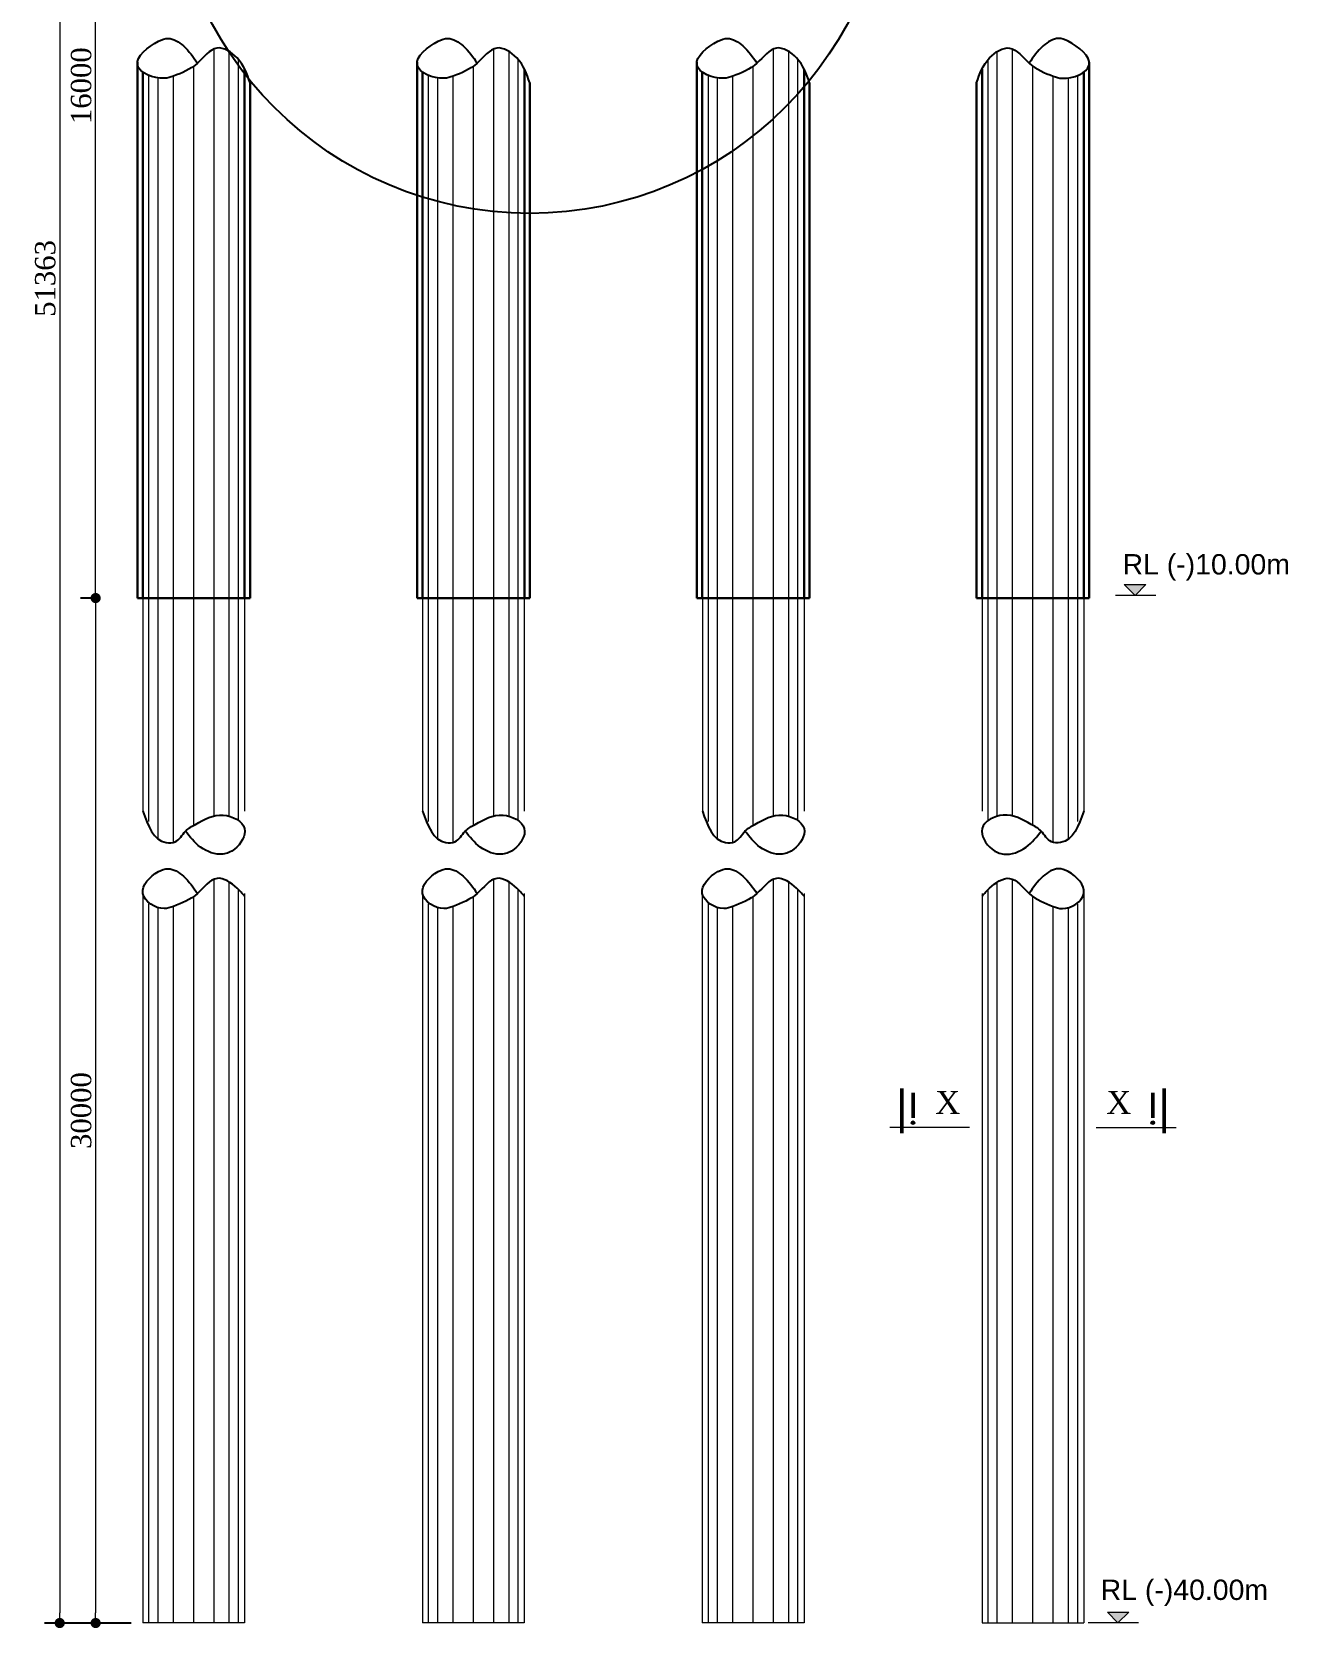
# Model space of a CAD drawing. Header units: millimetres. Extents: x -684453 to 35267, y -286696 to 273430.
# Drawn here: x -640995 to -628646, y 93340 to 109035 of the extents above; entities that cross this region are included whole.
import ezdxf

# ---------------------------------------------------------------- set-up
doc = ezdxf.new("R2010")
doc.units = ezdxf.units.MM
doc.header["$PDMODE"] = 2
doc.layers.get('Defpoints').update_dxf_attribs({"lineweight": 13})
for name, color, linetype, lineweight in [('dim', 4, 'Continuous', 25), ('Dimision', 4, 'Continuous', 9), ('hatch', 65, 'Continuous', 9), ('Pile', 11, 'Continuous', 15), ('Steel Casing', 70, 'Continuous', 30), ('Text', 7, 'Continuous', 15)]:
    doc.layers.add(name, color=color, linetype=linetype, lineweight=lineweight)
doc.styles.add('ROMANS', font='arial.ttf', dxfattribs={"height": 200})
doc.styles.get("Standard").update_dxf_attribs({"font": 'times.ttf'})
doc.dimstyles.new('ISO-25', dxfattribs={"dimtxt": 175, "dimasz": 100, "dimexe": 65, "dimexo": 115.625, "dimgap": 40, "dimtad": 1, "dimtoh": 1, "dimdec": 0, "dimtxsty": 'Standard', "dimblk": 'DOT', "dimcen": 300, "dimclrd": 256, "dimclre": 256, "dimclrt": 256, "dimadec": 0, "dimazin": 0, "dimtfac": 1, "dimtdec": 0, "dimtix": 1, "dimtmove": 0, "dimatfit": 3, "dimldrblk": 'DOT', "dimfxl": 75, "dimlwd": -1, "dimarcsym": 0})

# ---------------------------------------------------------------- blocks, each defined once
blk = doc.blocks.new('_Dot')
at = {"color": 0, "linetype": 'ByBlock', "lineweight": -2}
blk.add_line((-0.5, 0), (-1, 0), dxfattribs=at)
at = {"color": 0, "linetype": 'ByBlock', "const_width": 0.5}
blk.add_lwpolyline([(-0.25, 0, 1), (0.25, 0, 1)], format="xyb", close=True, dxfattribs=at)
blk = doc.blocks.new('*D478')
at = {"layer": 'Defpoints', "color": 0, "ltscale": 3, "transparency": 16777216}
for p in [(-640509, 114468), (-640369, 114468), (-640292, 103468)]:
    blk.add_point(p, dxfattribs=at)
at = {"layer": 'Dimision', "color": 1, "lineweight": -2, "ltscale": 3, "transparency": 16777216}
for p, q in [((-640393, 114468), (-640219, 114468)), ((-640407, 103468), (-640519, 103468))]:
    blk.add_line(p, q, dxfattribs=at)
at = {"layer": 'Dimision', "ltscale": 3, "transparency": 16777216}
blk.add_line((-640369, 103568), (-640369, 114368), dxfattribs=at)
at = {"layer": 'Dimision', "ltscale": 3, "transparency": 16777216, "xscale": 100, "yscale": 100, "zscale": 100}
for p, rotation in [((-640369, 114468), 90), ((-640369, 103468), 270)]:
    blk.add_blockref('_Dot', p, dxfattribs=dict(at, rotation=rotation))
at = {"layer": 'Dimision', "ltscale": 3, "transparency": 16777216, "insert": (-640511, 108506), "char_height": 200, "attachment_point": 5, "rotation": 90}
blk.add_mtext('16000', dxfattribs=at)
blk = doc.blocks.new('*D506')
at = {"layer": 'Defpoints', "color": 0, "ltscale": 0.25, "transparency": 16777216}
for p in [(-640292, 103468), (-640369, 93390), (-640188, 93390)]:
    blk.add_point(p, dxfattribs=at)
at = {"layer": 'Dimision', "color": 1, "lineweight": -2, "ltscale": 0.25, "transparency": 16777216}
for p, q in [((-640407, 103468), (-640519, 103468)), ((-640304, 93390), (-640519, 93390))]:
    blk.add_line(p, q, dxfattribs=at)
at = {"layer": 'Dimision', "ltscale": 0.25, "transparency": 16777216}
blk.add_line((-640369, 103368), (-640369, 93490), dxfattribs=at)
at = {"layer": 'Dimision', "ltscale": 0.25, "transparency": 16777216, "xscale": 100, "yscale": 100, "zscale": 100}
for p, rotation in [((-640369, 103468), 90), ((-640369, 93390), 270)]:
    blk.add_blockref('_Dot', p, dxfattribs=dict(at, rotation=rotation))
at = {"layer": 'Dimision', "ltscale": 0.25, "transparency": 16777216, "insert": (-640511, 98429), "char_height": 200, "attachment_point": 5, "rotation": 90}
blk.add_mtext('30000', dxfattribs=at)
blk = doc.blocks.new('*D549')
at = {"layer": 'Defpoints', "color": 0, "ltscale": 0.25, "transparency": 16777216}
for p in [(-640180, 119831), (-640722, 93390), (-639905, 93390)]:
    blk.add_point(p, dxfattribs=at)
at = {"layer": 'Dimision', "color": 1, "lineweight": -2, "ltscale": 0.25, "transparency": 16777216}
for p, q in [((-640295, 119831), (-640872, 119831)), ((-640021, 93390), (-640872, 93390))]:
    blk.add_line(p, q, dxfattribs=at)
at = {"layer": 'Dimision', "ltscale": 0.25, "transparency": 16777216}
blk.add_line((-640722, 119731), (-640722, 93490), dxfattribs=at)
at = {"layer": 'Dimision', "ltscale": 0.25, "transparency": 16777216, "xscale": 100, "yscale": 100, "zscale": 100}
for p, rotation in [((-640722, 119831), 90), ((-640722, 93390), 270)]:
    blk.add_blockref('_Dot', p, dxfattribs=dict(at, rotation=rotation))
at = {"layer": 'Dimision', "ltscale": 0.25, "transparency": 16777216, "insert": (-640864, 106611), "char_height": 200, "attachment_point": 5, "rotation": 90}
blk.add_mtext('51363', dxfattribs=at)

msp = doc.modelspace()

# ---------------------------------------------------------------- hatches: boundary and pattern name
at = {"layer": 'Dimision', "ltscale": 5}
for points in [[(-630257, 103600.7), (-630044.9, 103600.7), (-630151, 103494.6)], [(-630424.6, 93496.5), (-630212.5, 93496.5), (-630318.6, 93390.4)]]:
    msp.add_hatch(color=256, dxfattribs=at).paths.add_polyline_path(points)
at = {"layer": 'Text'}
for points in [[(-632333.5, 98327.5, 1), (-632333.5, 98291.6, 1)], [(-629976.2, 98327.5, -1), (-629976.2, 98291.6, -1)]]:
    msp.add_hatch(color=256, dxfattribs=at).paths.add_polyline_path(points)

# ---------------------------------------------------------------- linework, layer by layer
at = {"ltscale": 0.25}
msp.add_circle((-636101.5, 110798.8), 3547.8, dxfattribs=at)
at = {"layer": 'dim', "ltscale": 30}
for points in [[(-638851.5, 108534.7), (-638978.4, 108779.5), (-639176.1, 108876.1), (-639368.3, 108728), (-639603.9, 108600.8), (-639694.5, 108578.7), (-639958.2, 108711.6), (-639751.8, 108942.5), (-639655.9, 108971), (-639506.2, 108897.2), (-639368.3, 108728)], [(-636101.5, 108534.7), (-636228.4, 108779.5), (-636426.1, 108876.1), (-636618.3, 108728), (-636853.9, 108600.8), (-636944.5, 108578.7), (-637208.2, 108711.6), (-637001.8, 108942.5), (-636905.9, 108971), (-636756.2, 108897.2), (-636618.3, 108728)], [(-633351.5, 108534.7), (-633478.4, 108779.5), (-633676.1, 108876.1), (-633868.3, 108728), (-634103.9, 108600.8), (-634194.5, 108578.7), (-634458.2, 108711.6), (-634251.8, 108942.5), (-634155.9, 108971), (-634006.2, 108897.2), (-633868.3, 108728)], [(-631708.2, 108534.7), (-631581.3, 108779.5), (-631383.6, 108876.1), (-631191.4, 108728), (-630955.9, 108600.8), (-630865.2, 108578.7), (-630601.6, 108711.6), (-630808, 108942.5), (-630903.8, 108971), (-631053.5, 108897.2), (-631191.4, 108728)], [(-639904.5, 101373.3), (-639676.4, 101063.5), (-639586.6, 101070.9), (-639485.4, 101176.9), (-639388, 101242.8), (-639113.8, 101334.5), (-638905.2, 101201.4), (-639004.3, 100998.5), (-639119, 100950.7), (-639338.1, 101019.4), (-639485.4, 101176.9)], [(-637154.5, 101373.3), (-636926.4, 101063.5), (-636836.6, 101070.9), (-636735.4, 101176.9), (-636638, 101242.8), (-636363.8, 101334.5), (-636155.2, 101201.4), (-636254.3, 100998.5), (-636369, 100950.7), (-636588.1, 101019.4), (-636735.4, 101176.9)], [(-634404.5, 101373.3), (-634176.4, 101063.5), (-634086.6, 101070.9), (-633985.4, 101176.9), (-633888, 101242.8), (-633613.8, 101334.5), (-633405.2, 101201.4), (-633504.3, 100998.5), (-633619, 100950.7), (-633838.1, 101019.4), (-633985.4, 101176.9)], [(-630655.2, 101373.3), (-630883.3, 101063.5), (-630973.1, 101070.9), (-631074.3, 101176.9), (-631171.7, 101242.8), (-631445.9, 101334.5), (-631654.5, 101201.4), (-631555.4, 100998.5), (-631440.7, 100950.7), (-631221.6, 101019.4), (-631074.3, 101176.9)], [(-638905.2, 100537), (-638978.4, 100615.6), (-639176, 100712.2), (-639368.3, 100564.1), (-639603.8, 100437), (-639694.5, 100414.9), (-639904.9, 100564.3), (-639751.7, 100778.6), (-639655.9, 100807.2), (-639506.2, 100733.3), (-639368.3, 100564.1)], [(-636155.2, 100537), (-636228.4, 100615.6), (-636426, 100712.2), (-636618.3, 100564.1), (-636853.8, 100437), (-636944.5, 100414.9), (-637154.9, 100564.3), (-637001.7, 100778.6), (-636905.9, 100807.2), (-636756.2, 100733.3), (-636618.3, 100564.1)], [(-633405.2, 100537), (-633478.4, 100615.6), (-633676, 100712.2), (-633868.3, 100564.1), (-634103.8, 100437), (-634194.5, 100414.9), (-634404.9, 100564.3), (-634251.7, 100778.6), (-634155.9, 100807.2), (-634006.2, 100733.3), (-633868.3, 100564.1)], [(-631654.5, 100537), (-631581.3, 100615.6), (-631383.7, 100712.2), (-631191.4, 100564.1), (-630955.9, 100437), (-630865.2, 100414.9), (-630654.8, 100564.3), (-630808, 100778.6), (-630903.9, 100807.2), (-631053.6, 100733.3), (-631191.4, 100564.1)]]:
    msp.add_spline(points, degree=3, dxfattribs=at)
at = {"layer": 'Dimision', "ltscale": 5}
for p, q in [((-629947.8, 103494.6), (-630344.6, 103494.6)), ((-630115.4, 93390.4), (-630612.2, 93390.4))]:
    msp.add_line(p, q, dxfattribs=at)
for points in [[(-630257, 103600.7), (-630044.9, 103600.7), (-630151, 103494.6)], [(-630421.9, 93496.5), (-630212.5, 93496.5), (-630318.6, 93390.4)]]:
    msp.add_lwpolyline(points, close=True, dxfattribs=at)
at = {"layer": 'hatch', "ltscale": 3}
for p, q in [((-639204.9, 101326.8), (-639204.9, 108868.1)), ((-639054.9, 101323.6), (-639054.9, 108842.4)), ((-639054.9, 101323.6), (-639054.9, 108842.4)), ((-638964.4, 101280.6), (-638964.4, 108763.8)), ((-636454.9, 101326.8), (-636454.9, 108868.1)), ((-636304.9, 101323.6), (-636304.9, 108842.4)), ((-636304.9, 101323.6), (-636304.9, 108842.4)), ((-636214.4, 101280.6), (-636214.4, 108763.8)), ((-633704.9, 101326.8), (-633704.9, 108868.1)), ((-633554.9, 101323.6), (-633554.9, 108842.4)), ((-633554.9, 101323.6), (-633554.9, 108842.4)), ((-633464.4, 101280.6), (-633464.4, 108763.8)), ((-631595.3, 101280.6), (-631595.3, 108763.8)), ((-631504.9, 101323.6), (-631504.9, 108842.4)), ((-631504.9, 101323.6), (-631504.9, 108842.4)), ((-631354.9, 101326.8), (-631354.9, 108868.1)), ((-639845.3, 101271.1), (-639845.3, 108608.3)), ((-639404.9, 101233.4), (-639404.9, 108697.8)), ((-639404.9, 101233.4), (-639404.9, 108697.8)), ((-639404.9, 101233.4), (-639404.9, 108697.8)), ((-639404.9, 101233.4), (-639404.9, 108697.8)), ((-637095.3, 101271.1), (-637095.3, 108608.3)), ((-636654.9, 101233.4), (-636654.9, 108697.8)), ((-636654.9, 101233.4), (-636654.9, 108697.8)), ((-636654.9, 101233.4), (-636654.9, 108697.8)), ((-636654.9, 101233.4), (-636654.9, 108697.8)), ((-634345.3, 101271.1), (-634345.3, 108608.3)), ((-633904.9, 101233.4), (-633904.9, 108697.8)), ((-633904.9, 101233.4), (-633904.9, 108697.8)), ((-633904.9, 101233.4), (-633904.9, 108697.8)), ((-633904.9, 101233.4), (-633904.9, 108697.8)), ((-631154.9, 101233.4), (-631154.9, 108697.8)), ((-631154.9, 101233.4), (-631154.9, 108697.8)), ((-631154.9, 101233.4), (-631154.9, 108697.8)), ((-631154.9, 101233.4), (-631154.9, 108697.8)), ((-630714.4, 101271.1), (-630714.4, 108608.3)), ((-639754.9, 101112), (-639754.9, 108587.5)), ((-639754.9, 101109.4), (-639754.9, 108576.9)), ((-639604.9, 101061.2), (-639604.9, 108600.5)), ((-637004.9, 101112), (-637004.9, 108587.5)), ((-637004.9, 101109.4), (-637004.9, 108576.9)), ((-636854.9, 101061.2), (-636854.9, 108600.5)), ((-634254.9, 101112), (-634254.9, 108587.5)), ((-634254.9, 101109.4), (-634254.9, 108576.9)), ((-634104.9, 101061.2), (-634104.9, 108600.5)), ((-630954.9, 101061.2), (-630954.9, 108600.5)), ((-630804.9, 101112), (-630804.9, 108587.5)), ((-630804.9, 101109.4), (-630804.9, 108576.9)), ((-639204.9, 93390.5), (-639204.9, 100704.6)), ((-639054.9, 93390.5), (-639054.9, 100675.7)), ((-639054.9, 93390.5), (-639054.9, 100675.7)), ((-638964.4, 93390.5), (-638964.4, 100602.1)), ((-636454.9, 93390.5), (-636454.9, 100704.6)), ((-636304.9, 93390.5), (-636304.9, 100675.7)), ((-636304.9, 93390.5), (-636304.9, 100675.7)), ((-636214.4, 93390.5), (-636214.4, 100602.1)), ((-633704.9, 93390.5), (-633704.9, 100704.6)), ((-633554.9, 93390.5), (-633554.9, 100675.7)), ((-633554.9, 93390.5), (-633554.9, 100675.7)), ((-633464.4, 93390.5), (-633464.4, 100602.1)), ((-631595.3, 93390.5), (-631595.3, 100602.1)), ((-631504.9, 93390.5), (-631504.9, 100675.7)), ((-631504.9, 93390.5), (-631504.9, 100675.7)), ((-631354.9, 93390.5), (-631354.9, 100704.6)), ((-639845.3, 93390.5), (-639845.3, 100462)), ((-639404.9, 93390.5), (-639404.9, 100534.1)), ((-639404.9, 93390.5), (-639404.9, 100534.1)), ((-639404.9, 93390.5), (-639404.9, 100534.1)), ((-639404.9, 93390.5), (-639404.9, 100534.1)), ((-637095.3, 93390.5), (-637095.3, 100462)), ((-636654.9, 93390.5), (-636654.9, 100534.1)), ((-636654.9, 93390.5), (-636654.9, 100534.1)), ((-636654.9, 93390.5), (-636654.9, 100534.1)), ((-636654.9, 93390.5), (-636654.9, 100534.1)), ((-634345.3, 93390.5), (-634345.3, 100462)), ((-633904.9, 93390.5), (-633904.9, 100534.1)), ((-633904.9, 93390.5), (-633904.9, 100534.1)), ((-633904.9, 93390.5), (-633904.9, 100534.1)), ((-633904.9, 93390.5), (-633904.9, 100534.1)), ((-631154.9, 93390.5), (-631154.9, 100534.1)), ((-631154.9, 93390.5), (-631154.9, 100534.1)), ((-631154.9, 93390.5), (-631154.9, 100534.1)), ((-631154.9, 93390.5), (-631154.9, 100534.1)), ((-630714.4, 93390.5), (-630714.4, 100462)), ((-639754.9, 93390.5), (-639754.9, 100428.6)), ((-639754.9, 93390.5), (-639754.9, 100411.7)), ((-639604.9, 93390.5), (-639604.9, 100436.7)), ((-637004.9, 93390.5), (-637004.9, 100428.6)), ((-637004.9, 93390.5), (-637004.9, 100411.7)), ((-636854.9, 93390.5), (-636854.9, 100436.7)), ((-634254.9, 93390.5), (-634254.9, 100428.6)), ((-634254.9, 93390.5), (-634254.9, 100411.7)), ((-634104.9, 93390.5), (-634104.9, 100436.7)), ((-630954.9, 93390.5), (-630954.9, 100436.7)), ((-630804.9, 93390.5), (-630804.9, 100428.6)), ((-630804.9, 93390.5), (-630804.9, 100411.7))]:
    msp.add_line(p, q, dxfattribs=at)
at = {"layer": 'Pile', "ltscale": 3}
for p, q in [((-639904.9, 108644.7), (-639904.5, 101373.3)), ((-638904.8, 108644.7), (-638905.2, 101373.3)), ((-637154.9, 108644.7), (-637154.5, 101373.3)), ((-636154.8, 108644.7), (-636155.2, 101373.3)), ((-634404.9, 108644.7), (-634404.5, 101373.3)), ((-633404.8, 108644.7), (-633405.2, 101373.3)), ((-631654.9, 108644.7), (-631654.5, 101373.3)), ((-630654.8, 108644.7), (-630655.2, 101373.3)), ((-639904.9, 100564.3), (-639904.9, 93390.5)), ((-638904.8, 100564.3), (-638904.8, 93390.5)), ((-637154.9, 100564.3), (-637154.9, 93390.5)), ((-636154.8, 100564.3), (-636154.8, 93390.5)), ((-634404.9, 100564.3), (-634404.9, 93390.5)), ((-633404.8, 100564.3), (-633404.8, 93390.5)), ((-631654.9, 100564.3), (-631654.9, 93390.5)), ((-630654.8, 100564.3), (-630654.8, 93390.5)), ((-638904.8, 93390.5), (-639904.9, 93390.5)), ((-636154.8, 93390.5), (-637154.9, 93390.5)), ((-633404.8, 93390.5), (-634404.9, 93390.5)), ((-631654.9, 93390.5), (-630654.8, 93390.5))]:
    msp.add_line(p, q, dxfattribs=at)
at = {"layer": 'Steel Casing', "linetype": 'Continuous', "ltscale": 0.3}
for p, q in [((-639958.1, 103467.6), (-638851.5, 103467.6)), ((-637208.1, 103467.6), (-636101.5, 103467.6)), ((-634458.1, 103467.6), (-633351.5, 103467.6)), ((-630601.6, 103467.6), (-631708.2, 103467.6))]:
    msp.add_line(p, q, dxfattribs=at)
for points in [[(-639958.1, 103467.6), (-639958.3, 108737.9)], [(-639905.3, 108645), (-639905.3, 103467.6)], [(-638904.4, 108670.2), (-638904.4, 103467.6)], [(-637208.1, 103467.6), (-637208.3, 108737.9)], [(-637155.3, 108645), (-637155.3, 103467.6)], [(-636154.4, 108670.2), (-636154.4, 103467.6)], [(-634458.1, 103467.6), (-634458.3, 108737.9)], [(-634405.3, 108645), (-634405.3, 103467.6)], [(-633404.4, 108670.2), (-633404.4, 103467.6)], [(-631655.3, 108670.2), (-631655.3, 103467.6)], [(-630654.4, 108645), (-630654.4, 103467.6)], [(-630601.6, 103467.6), (-630601.5, 108737.9)], [(-638851.5, 103467.6), (-638851.5, 108534.7)], [(-636101.5, 103467.6), (-636101.5, 108534.7)], [(-633351.5, 103467.6), (-633351.5, 108534.7)], [(-631708.3, 103467.6), (-631708.2, 108534.7)]]:
    msp.add_lwpolyline(points, dxfattribs=at)
at = {"layer": 'Text'}
for p, q in [((-631778.2, 98261.4), (-632562.4, 98261.4)), ((-630531.5, 98261.4), (-629747.3, 98261.4))]:
    msp.add_line(p, q, dxfattribs=at)
at = {"layer": 'Text', "const_width": 35.9}
for points in [[(-632443.7, 98206.6), (-632443.7, 98648.9)], [(-632333.5, 98355.1), (-632333.5, 98604.6)], [(-629976.2, 98355.1), (-629976.2, 98604.6)], [(-629866, 98206.6), (-629866, 98648.9)]]:
    msp.add_lwpolyline(points, dxfattribs=at)
at = {"layer": 'Text'}
for centre in [(-632333.5, 98309.6), (-629976.2, 98309.6)]:
    msp.add_circle(centre, 17.9, dxfattribs=at)

# ---------------------------------------------------------------- texts
at = {"layer": 'Text', "style": 'ROMANS'}
for s, p in [('RL (-)10.00m', (-630273.7, 103700.1)), ('RL (-)40.00m', (-630488.7, 93616.9))]:
    msp.add_text(s, height=200, dxfattribs=at).set_placement(p)
at = {"layer": 'Text'}
for p in [(-632114.5, 98396.3), (-630432.8, 98396.3)]:
    msp.add_text('X', height=224.2, dxfattribs=at).set_placement(p)

# ---------------------------------------------------------------- dimensions: what is measured, and where the dimension line sits
at = {"layer": 'Dimision', "ltscale": 0.25}
for base, p1, p2, text, picture, middle in [((-640722.4, 93390.5), (-640179.9, 119830.6), (-639904.9, 93390.5), '51363', '*D549', (-640864.2, 106610.5)), ((-640369.2, 93390.5), (-640291.6, 103467.6), (-640188.3, 93390.5), '30000', '*D506', (-640511, 98429))]:
    dim = msp.add_linear_dim(base=base, p1=p1, p2=p2, angle=90, text=text, dimstyle='ISO-25', override={"dimtxt": 200, "dimexe": 150, "dimclre": 1, "dimtmove": 1}, dxfattribs=at)
    dim.commit()
    dim.dimension.update_dxf_attribs({"geometry": picture, "text_midpoint": middle})
at = {"layer": 'Dimision', "ltscale": 3}
dim = msp.add_linear_dim(base=(-640369.2, 114467.6), p1=(-640291.6, 103467.6), p2=(-640509.1, 114467.6), angle=90, text='16000', dimstyle='ISO-25', override={"dimtxt": 200, "dimexe": 150, "dimclre": 1}, dxfattribs=at)
dim.commit()
dim.dimension.update_dxf_attribs({"geometry": '*D478', "text_midpoint": (-640369.2, 108505.9), "dimtype": 160})

doc.saveas('drawing.dxf')
